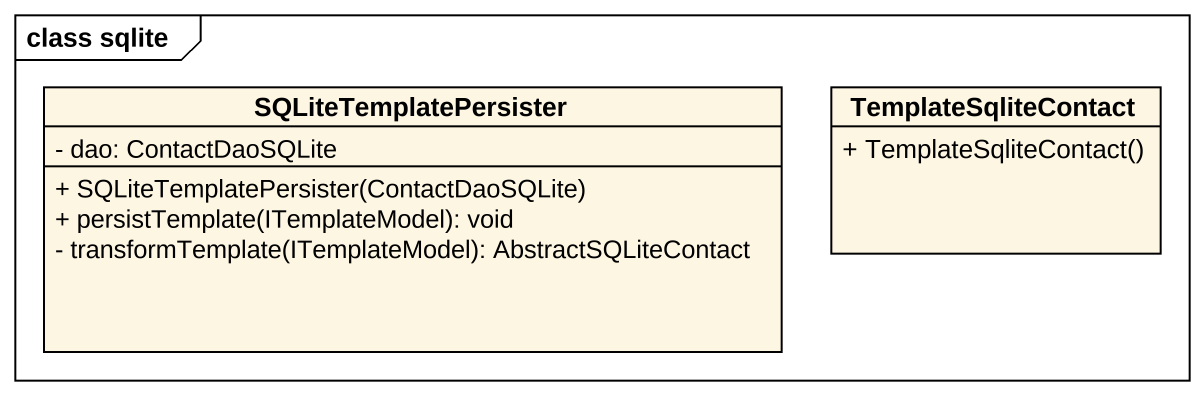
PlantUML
@startuml
mainframe class sqlite
hide circle
hide empty members
skinparam classAttributeIconSize 0
class SQLiteTemplatePersister {
  - dao: ContactDaoSQLite
  + SQLiteTemplatePersister(ContactDaoSQLite)
  + persistTemplate(ITemplateModel): void
  - transformTemplate(ITemplateModel): AbstractSQLiteContact
}
class TemplateSqliteContact {
  + TemplateSqliteContact()
}
@enduml
